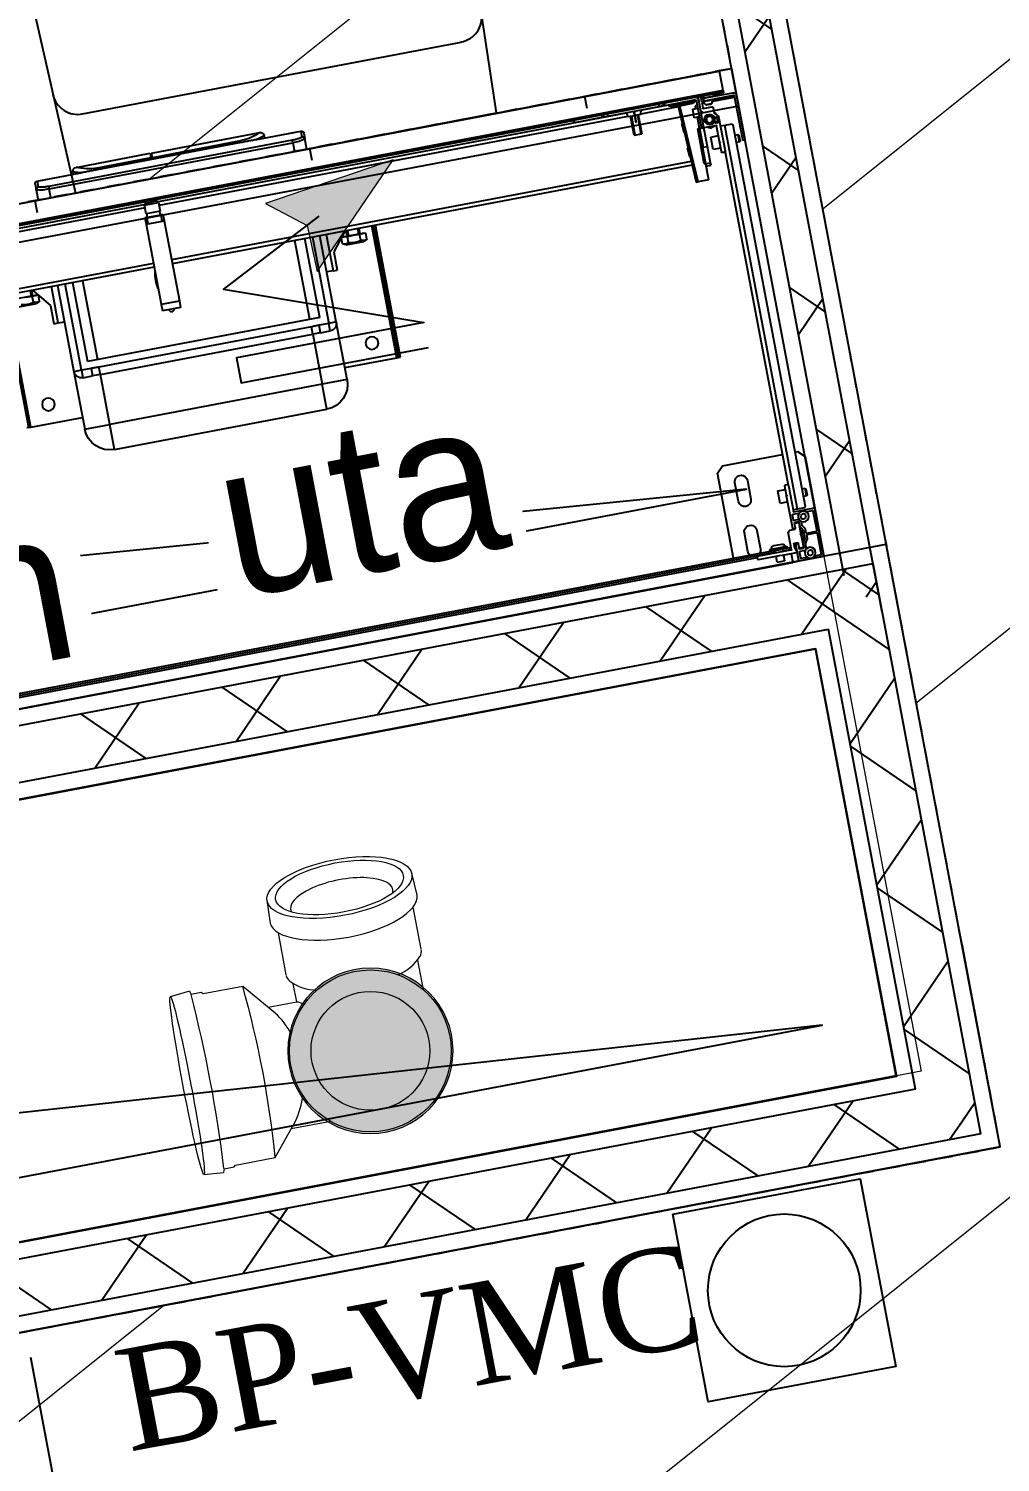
# Model space of a CAD drawing. Header units: centimetres. Extents: x 187368 to 251255, y -383447 to -322514.
# Drawn here: x 207453 to 208217, y -370897 to -369770 of the extents above; entities that cross this region are included whole.
import ezdxf

# ---------------------------------------------------------------- set-up
doc = ezdxf.new("R2010")
doc.units = ezdxf.units.CM
doc.linetypes.add('Style de ligne -1', pattern=[0.41664, 0.20828, -0.20836])
doc.linetypes.add('Style de ligne -2', pattern=[0.694425, 0.48607, -0.208355])
doc.layers.get('0').update_dxf_attribs({"color": 252})
for name, color, linetype in [('3-BAT C-Niveau 2', 252, 'Continuous'), ('prlm-EAU-CHU', 42, 'Continuous'), ('prlm-EAU-EUEV', 25, 'Continuous'), ('prlm-GT', 242, 'Continuous'), ('prlm-MOD', 64, 'Continuous'), ('prlm-VMC', 93, 'Continuous')]:
    doc.layers.add(name, color=color, linetype=linetype)
doc.layers.add('prlm-ELEC-CFO', color=1, linetype='Continuous', lineweight=25)
doc.styles.add('Geneva', font='arial.ttf')
doc.styles.add('prlm-elec-cfo', font='comic.ttf', dxfattribs={"height": 12})
doc.styles.add('prlm-vmc', font='pala.ttf', dxfattribs={"height": 14})

# ---------------------------------------------------------------- blocks, each defined once
blk = doc.blocks.new('MTI900_Alu_390')
at = {"layer": 'prlm-MOD', "color": 1, "linetype": 'Continuous'}
for p, q in [((-4.225, 0), (4.225, 0)), ((4.278, 0), (4.225, 0)), ((4.225, -0.07), (4.225, 0)), ((4.472, 0), (4.278, 0)), ((4.475, 0), (4.472, 0)), ((4.475, -0.003), (4.475, 0)), ((-4.105, -0.105), (4.105, -0.105)), ((-3.96, -0.09), (3.96, -0.09)), ((3.96, -0.073), (3.96, -0.097)), ((4.13, -0.07), (3.963, -0.07)), ((3.963, -0.1), (4.229, -0.1)), ((4.105, -0.025), (4.165, -0.025)), ((4.105, -0.025), (4.105, -0.07)), ((4.105, -0.1), (4.105, -0.115)), ((4.135, -0.075), (4.13, -0.07)), ((4.14, -0.07), (4.135, -0.075)), ((4.267, -0.07), (4.14, -0.07)), ((4.165, -0.07), (4.165, -0.025)), ((4.165, -0.115), (4.165, -0.1)), ((4.165, -0.105), (4.225, -0.105)), ((4.225, -0.105), (4.225, -0.1)), ((4.225, -0.105), (4.225, -0.12)), ((4.235, -0.1), (4.235, -0.24)), ((4.26, -0.12), (4.27, -0.09)), ((4.27, -0.09), (4.27, -0.073)), ((4.275, -0.003), (4.275, -0.137)), ((4.293, -0.021), (4.293, -0.074)), ((4.295, -0.137), (4.295, -0.098)), ((4.347, -0.018), (4.296, -0.018)), ((4.296, -0.077), (4.331, -0.077)), ((4.298, -0.095), (4.332, -0.095)), ((4.327, -0.1), (4.298, -0.1)), ((4.33, -0.195), (4.33, -0.103)), ((4.335, -0.098), (4.335, -0.134)), ((4.353, -0.086), (4.353, -0.129)), ((4.355, -0.038), (4.375, -0.027)), ((4.355, -0.062), (4.355, -0.038)), ((4.375, -0.073), (4.355, -0.062)), ((4.375, -0.027), (4.395, -0.038)), ((4.395, -0.062), (4.375, -0.073)), ((4.395, -0.038), (4.395, -0.062)), ((4.454, -0.018), (4.403, -0.018)), ((4.457, -0.191), (4.457, -0.021)), ((4.475, -0.387), (4.475, -0.003)), ((-4.1, -0.12), (4.1, -0.12)), ((3.775, -0.12), (3.775, -0.8)), ((3.895, -0.15), (3.895, -0.3)), ((3.995, -0.3), (3.995, -0.15)), ((4.067, -0.12), (4.067, -0.125)), ((4.067, -0.125), (4.203, -0.125)), ((4.067, -0.125), (4.067, -0.135)), ((4.067, -0.135), (4.203, -0.135)), ((4.105, -0.115), (4.095, -0.125)), ((4.103, -0.158), (4.168, -0.158)), ((4.165, -0.115), (4.105, -0.115)), ((4.175, -0.125), (4.165, -0.115)), ((4.17, -0.12), (4.225, -0.12)), ((4.203, -0.125), (4.203, -0.12)), ((4.203, -0.135), (4.203, -0.125)), ((4.26, -0.142), (4.26, -0.12)), ((4.292, -0.145), (4.263, -0.145)), ((4.278, -0.14), (4.292, -0.14)), ((4.295, -0.137), (4.295, -0.142)), ((4.33, -0.195), (4.325, -0.2)), ((4.325, -0.2), (4.33, -0.205)), ((4.338, -0.16), (4.33, -0.16)), ((4.33, -0.168), (4.342, -0.168)), ((4.33, -0.297), (4.33, -0.205)), ((4.336, -0.136), (4.354, -0.164)), ((4.338, -0.16), (4.338, -0.24)), ((4.355, -0.19), (4.338, -0.16)), ((4.338, -0.24), (4.355, -0.21)), ((4.354, -0.13), (4.372, -0.159)), ((4.355, -0.166), (4.355, -0.234)), ((4.373, -0.16), (4.373, -0.191)), ((4.373, -0.209), (4.373, -0.24)), ((4.454, -0.194), (4.376, -0.194)), ((4.376, -0.206), (4.454, -0.206)), ((4.457, -0.369), (4.457, -0.209)), ((4.235, -0.24), (4.25, -0.255)), ((4.25, -0.255), (4.292, -0.255)), ((4.275, -0.263), (4.275, -0.52)), ((4.292, -0.26), (4.278, -0.26)), ((4.293, -0.326), (4.293, -0.369)), ((4.295, -0.258), (4.295, -0.263)), ((4.295, -0.302), (4.295, -0.263)), ((4.328, -0.323), (4.296, -0.323)), ((4.298, -0.3), (4.327, -0.3)), ((4.332, -0.305), (4.298, -0.305)), ((4.33, -0.232), (4.342, -0.232)), ((4.33, -0.24), (4.338, -0.24)), ((4.354, -0.236), (4.335, -0.265)), ((4.335, -0.265), (4.335, -0.302)), ((4.353, -0.271), (4.353, -0.304)), ((4.373, -0.24), (4.354, -0.27)), ((4.355, -0.328), (4.375, -0.317)), ((4.355, -0.352), (4.355, -0.328)), ((4.375, -0.317), (4.395, -0.328)), ((4.395, -0.328), (4.395, -0.352)), ((4.296, -0.372), (4.347, -0.372)), ((4.305, -0.6), (4.305, -0.393)), ((4.34, -0.405), (4.305, -0.405)), ((4.308, -0.39), (4.472, -0.39)), ((4.34, -0.405), (4.34, -3.475)), ((4.395, -0.405), (4.34, -0.405)), ((4.375, -0.363), (4.355, -0.352)), ((4.395, -0.352), (4.375, -0.363)), ((4.405, -0.415), (4.395, -0.405)), ((4.403, -0.372), (4.454, -0.372)), ((4.405, -0.415), (4.405, -3.465)), ((4.475, -0.8), (4.475, -0.387)), ((3.895, -0.55), (3.895, -0.7)), ((3.995, -0.7), (3.995, -0.55)), ((4.215, -0.475), (4.215, -0.575)), ((4.275, -0.475), (4.215, -0.475)), ((4.275, -0.52), (4.278, -0.523)), ((4.275, -0.52), (4.275, -0.53)), ((4.278, -0.527), (4.275, -0.53)), ((4.275, -0.53), (4.275, -0.6)), ((4.43, -0.495), (4.405, -0.495)), ((4.405, -0.555), (4.43, -0.555)), ((4.43, -0.495), (4.43, -0.555)), ((4.435, -0.5), (4.43, -0.495)), ((4.43, -0.555), (4.435, -0.55)), ((4.435, -0.55), (4.435, -0.5)), ((4.215, -0.575), (4.275, -0.575)), ((4.285, -0.61), (4.295, -0.61)), ((4.305, -0.6), (4.305, -3.277)), ((3.775, -0.8), (3.825, -0.85)), ((3.825, -0.85), (4.305, -0.85)), ((4.405, -0.85), (4.425, -0.85)), ((4.425, -0.85), (4.475, -0.8)), ((-0.85, -1.865), (0.85, -1.865)), ((-0.85, -1.865), (-0.85, -2.065)), ((0.85, -1.865), (0.85, -2.065)), ((-1.05, -2.525), (-1.05, -2.065)), ((-1.05, -2.065), (-0.85, -2.065)), ((0.85, -2.065), (-0.85, -2.065)), ((-0.85, -2.065), (-0.85, -2.465)), ((0.85, -2.465), (0.85, -2.065)), ((1.05, -2.065), (0.85, -2.065)), ((1.05, -2.065), (1.05, -2.525)), ((-1.48, -2.16), (-1.495, -2.16)), ((-1.48, -2.16), (-1.48, -3.215)), ((-1.48, -2.16), (-1.465, -2.16)), ((-1.465, -2.16), (-1.05, -2.16)), ((-1.465, -2.16), (-1.465, -3.215)), ((1.05, -2.16), (1.465, -2.16)), ((1.465, -2.16), (1.48, -2.16)), ((1.465, -2.16), (1.465, -3.215)), ((1.48, -2.16), (1.48, -3.215)), ((1.48, -2.16), (1.495, -2.16)), ((1.495, -2.16), (1.495, -3.215)), ((-0.99, -2.465), (-0.912, -2.465)), ((-0.99, -2.525), (-0.99, -2.465)), ((-0.85, -2.465), (-0.912, -2.465)), ((-0.912, -2.525), (-0.912, -2.465)), ((-0.85, -2.465), (0.85, -2.465)), ((-0.85, -2.465), (-0.85, -2.524)), ((0.912, -2.465), (0.85, -2.465)), ((0.85, -2.465), (0.85, -2.524)), ((0.912, -2.465), (0.99, -2.465)), ((0.912, -2.465), (0.912, -2.525)), ((0.99, -2.465), (0.99, -2.525)), ((-1.05, -3.215), (-1.05, -2.525)), ((-0.99, -2.525), (-1.05, -2.525)), ((-0.99, -2.525), (-0.99, -3.215)), ((-0.912, -2.525), (-0.99, -2.525)), ((0.93, -2.585), (-0.93, -2.585)), ((-0.93, -3.215), (-0.93, -2.585)), ((0.85, -2.524), (-0.85, -2.524)), ((-0.85, -3.215), (-0.85, -2.585)), ((0.85, -2.585), (0.85, -3.215)), ((0.99, -2.525), (0.912, -2.525)), ((0.93, -2.585), (0.93, -3.215)), ((0.99, -3.215), (0.99, -2.525)), ((1.05, -2.525), (0.99, -2.525)), ((1.05, -2.525), (1.05, -3.215)), ((-1.134, -2.925), (-1.1, -2.925)), ((-1.134, -3.071), (-1.134, -2.925)), ((-1.1, -2.925), (-1.1, -3.215)), ((-1.1, -2.925), (-1.05, -2.925)), ((-0.277, -2.915), (-0.277, -2.865)), ((-0.132, -2.865), (-0.277, -2.865)), ((-0.132, -2.915), (-0.277, -2.915)), ((-0.277, -2.918), (-0.277, -2.915)), ((-0.277, -2.918), (-0.132, -2.918)), ((-0.277, -3.558), (-0.277, -2.918)), ((-0.132, -2.915), (-0.132, -2.865)), ((-0.132, -2.918), (-0.132, -2.915)), ((-0.132, -3.558), (-0.132, -2.918)), ((1.1, -2.925), (1.05, -2.925)), ((1.1, -3.215), (1.1, -2.925)), ((1.1, -2.925), (1.134, -2.925)), ((1.134, -3.071), (1.134, -2.925)), ((-1.38, -3.106), (-1.24, -3.106)), ((-1.261, -3.12), (-1.261, -3.17)), ((-1.25, -3.215), (-1.134, -3.071)), ((-1.212, -3.12), (-1.24, -3.106)), ((-1.212, -3.12), (-1.212, -3.167)), ((1.25, -3.215), (1.134, -3.071)), ((1.24, -3.106), (1.212, -3.12)), ((1.212, -3.12), (1.212, -3.167)), ((1.24, -3.106), (1.38, -3.106)), ((1.261, -3.12), (1.261, -3.17)), ((1.359, -3.12), (1.359, -3.17)), ((1.408, -3.12), (1.38, -3.106)), ((1.408, -3.12), (1.408, -3.17)), ((4.007, -3.691), (4.035, -3.077)), ((4.05, -3.077), (4.022, -3.692)), ((4.035, -3.077), (4.05, -3.077)), ((4.135, -3.077), (4.05, -3.077)), ((4.136, -3.497), (4.135, -3.077)), ((-0.277, -3.215), (-4.029, -3.215)), ((-0.277, -3.245), (-4.027, -3.245)), ((-1.395, -3.172), (-1.225, -3.172)), ((-1.31, -3.17), (-1.261, -3.17)), ((-1.269, -3.215), (-1.269, -3.172)), ((-1.261, -3.17), (-1.236, -3.17)), ((-1.26, -3.215), (-1.26, -3.172)), ((-1.236, -3.17), (-1.214, -3.17)), ((-1.225, -3.172), (-1.225, -3.17)), ((4.029, -3.215), (-0.132, -3.215)), ((4.027, -3.245), (-0.132, -3.245)), ((1.214, -3.17), (1.236, -3.17)), ((1.225, -3.17), (1.225, -3.172)), ((1.225, -3.172), (1.395, -3.172)), ((1.236, -3.17), (1.261, -3.17)), ((1.26, -3.172), (1.26, -3.215)), ((1.261, -3.17), (1.31, -3.17)), ((1.269, -3.215), (1.269, -3.172)), ((1.31, -3.17), (1.359, -3.17)), ((1.351, -3.215), (1.351, -3.172)), ((1.359, -3.17), (1.384, -3.17)), ((1.36, -3.215), (1.36, -3.172)), ((1.384, -3.17), (1.408, -3.17)), ((1.395, -3.172), (1.395, -3.17)), ((4.125, -3.207), (4.125, -3.487)), ((4.125, -3.207), (4.175, -3.207)), ((4.135, -3.187), (4.175, -3.187)), ((4.175, -3.187), (4.175, -3.207)), ((4.175, -3.207), (4.175, -3.337)), ((4.295, -3.267), (4.285, -3.267)), ((4.017, -3.356), (4.021, -3.285)), ((4.017, -3.356), (4.022, -3.356)), ((4.026, -3.286), (4.021, -3.285)), ((4.14, -3.337), (4.175, -3.337)), ((4.14, -3.487), (4.14, -3.337)), ((4.175, -3.337), (4.175, -3.487)), ((4.215, -3.305), (4.215, -3.405)), ((4.275, -3.305), (4.215, -3.305)), ((4.275, -3.277), (4.275, -3.346)), ((4.275, -3.346), (4.275, -3.358)), ((4.275, -3.358), (4.275, -3.484)), ((4.276, -3.348), (4.278, -3.35)), ((4.278, -3.354), (4.276, -3.356)), ((4.305, -3.553), (4.305, -3.277)), ((4.43, -3.325), (4.405, -3.325)), ((4.43, -3.325), (4.43, -3.385)), ((4.435, -3.33), (4.43, -3.325)), ((4.43, -3.385), (4.435, -3.38)), ((4.435, -3.38), (4.435, -3.33)), ((4.455, -3.355), (4.455, -3.335)), ((4.455, -3.335), (4.475, -3.335)), ((4.455, -3.69), (4.455, -3.355)), ((4.475, -3.355), (4.455, -3.355)), ((4.475, -3.335), (4.475, -3.355)), ((4.475, -3.69), (4.475, -3.355)), ((4.008, -3.552), (4.012, -3.482)), ((4.017, -3.482), (4.012, -3.482)), ((4.125, -3.487), (4.14, -3.487)), ((4.14, -3.487), (4.155, -3.487)), ((4.14, -3.487), (4.14, -3.577)), ((4.155, -3.487), (4.175, -3.487)), ((4.155, -3.497), (4.155, -3.487)), ((4.175, -3.487), (4.175, -3.49)), ((4.175, -3.49), (4.175, -3.601)), ((4.272, -3.487), (4.178, -3.487)), ((4.215, -3.405), (4.275, -3.405)), ((4.22, -3.478), (4.23, -3.472)), ((4.23, -3.472), (4.24, -3.478)), ((4.34, -3.475), (4.305, -3.475)), ((4.395, -3.475), (4.34, -3.475)), ((4.395, -3.475), (4.405, -3.465)), ((4.405, -3.385), (4.43, -3.385)), ((-0.277, -3.558), (-0.132, -3.558)), ((-0.277, -3.56), (-0.277, -3.558)), ((-0.277, -3.61), (-0.277, -3.56)), ((-0.26, -3.56), (-0.277, -3.56)), ((-0.26, -3.558), (-0.26, -3.608)), ((-0.15, -3.608), (-0.15, -3.558)), ((-0.132, -3.56), (-0.15, -3.56)), ((-0.132, -3.56), (-0.132, -3.558)), ((-0.132, -3.61), (-0.132, -3.56)), ((3.625, -3.532), (3.685, -3.532)), ((3.625, -3.532), (3.625, -3.682)), ((3.631, -3.682), (3.631, -3.532)), ((3.679, -3.682), (3.679, -3.532)), ((3.685, -3.682), (3.685, -3.532)), ((4.008, -3.552), (4.013, -3.552)), ((4.115, -3.577), (4.115, -3.647)), ((4.155, -3.577), (4.115, -3.577)), ((4.14, -3.497), (4.136, -3.497)), ((4.155, -3.702), (4.155, -3.497)), ((4.175, -3.497), (4.155, -3.497)), ((4.175, -3.623), (4.175, -3.601)), ((4.176, -3.603), (4.183, -3.61)), ((4.195, -3.561), (4.195, -3.523)), ((4.268, -3.521), (4.266, -3.521)), ((4.271, -3.507), (4.271, -3.518)), ((4.273, -3.542), (4.276, -3.542)), ((4.287, -3.504), (4.274, -3.504)), ((4.276, -3.627), (4.276, -3.584)), ((4.277, -3.582), (4.304, -3.555)), ((4.279, -3.545), (4.279, -3.549)), ((4.291, -3.577), (4.281, -3.583)), ((4.282, -3.552), (4.287, -3.552)), ((4.285, -3.504), (4.29, -3.507)), ((4.29, -3.549), (4.29, -3.507)), ((4.291, -3.568), (4.291, -3.577)), ((-0.26, -3.685), (-3.603, -3.685)), ((-3.597, -3.715), (-0.25, -3.715)), ((-0.255, -3.61), (-0.277, -3.61)), ((-0.15, -3.608), (-0.26, -3.608)), ((-0.15, -3.638), (-0.26, -3.638)), ((-0.26, -3.638), (-0.26, -3.708)), ((-0.26, -3.708), (-0.15, -3.708)), ((-0.255, -3.608), (-0.255, -3.638)), ((-0.25, -3.708), (-0.25, -3.723)), ((-0.16, -3.723), (-0.16, -3.708)), ((-0.16, -3.715), (3.598, -3.715)), ((-0.155, -3.638), (-0.155, -3.608)), ((-0.132, -3.61), (-0.155, -3.61)), ((-0.15, -3.708), (-0.15, -3.638)), ((3.604, -3.685), (-0.15, -3.685)), ((3.175, -3.717), (3.185, -3.717)), ((3.175, -3.737), (3.175, -3.717)), ((3.185, -3.717), (3.403, -3.717)), ((3.185, -3.717), (3.185, -3.737)), ((3.403, -3.737), (3.403, -3.717)), ((3.403, -3.717), (3.417, -3.717)), ((3.417, -3.717), (3.45, -3.717)), ((3.417, -3.717), (3.417, -3.737)), ((3.45, -3.717), (3.86, -3.717)), ((3.45, -3.717), (3.45, -3.737)), ((3.605, -3.682), (3.598, -3.717)), ((3.655, -3.682), (3.605, -3.682)), ((3.655, -3.641), (3.655, -3.627)), ((3.66, -3.627), (3.655, -3.627)), ((3.655, -3.717), (3.655, -3.641)), ((3.66, -3.641), (3.655, -3.641)), ((3.66, -3.641), (3.66, -3.627)), ((3.66, -3.717), (3.66, -3.641)), ((3.705, -3.682), (3.66, -3.682)), ((3.712, -3.717), (3.705, -3.682)), ((4.007, -3.685), (3.706, -3.685)), ((3.712, -3.715), (3.935, -3.715)), ((3.86, -3.717), (3.893, -3.717)), ((3.86, -3.717), (3.86, -3.737)), ((3.893, -3.717), (3.907, -3.717)), ((3.893, -3.737), (3.893, -3.717)), ((3.907, -3.717), (4.14, -3.717)), ((3.907, -3.717), (3.907, -3.737)), ((3.935, -3.717), (3.935, -3.712)), ((3.965, -3.712), (3.935, -3.712)), ((3.945, -3.702), (3.965, -3.702)), ((3.965, -3.702), (4.105, -3.702)), ((3.965, -3.712), (3.965, -3.702)), ((3.965, -3.712), (3.965, -3.717)), ((4.105, -3.712), (3.965, -3.712)), ((4.007, -3.692), (4.007, -3.691)), ((4.007, -3.691), (4.022, -3.692)), ((4.022, -3.692), (4.125, -3.692)), ((4.022, -3.692), (4.022, -3.692)), ((4.105, -3.702), (4.125, -3.702)), ((4.105, -3.712), (4.105, -3.702)), ((4.105, -3.717), (4.105, -3.712)), ((4.135, -3.712), (4.105, -3.712)), ((4.115, -3.647), (4.155, -3.647)), ((4.125, -3.692), (4.125, -3.702)), ((4.135, -3.712), (4.135, -3.717)), ((4.14, -3.647), (4.14, -3.657)), ((4.175, -3.623), (4.175, -3.734)), ((4.183, -3.614), (4.176, -3.621)), ((4.195, -3.674), (4.195, -3.64)), ((4.195, -3.722), (4.195, -3.693)), ((4.195, -3.695), (4.215, -3.695)), ((4.215, -3.715), (4.195, -3.715)), ((4.198, -3.637), (4.266, -3.637)), ((4.211, -3.677), (4.198, -3.677)), ((4.198, -3.69), (4.225, -3.69)), ((4.222, -3.663), (4.213, -3.676)), ((4.215, -3.695), (4.45, -3.695)), ((4.215, -3.695), (4.215, -3.715)), ((4.215, -3.715), (4.45, -3.715)), ((4.225, -3.716), (4.221, -3.72)), ((4.227, -3.657), (4.225, -3.659)), ((4.265, -3.659), (4.225, -3.659)), ((4.225, -3.659), (4.225, -3.662)), ((4.265, -3.662), (4.225, -3.662)), ((4.225, -3.69), (4.225, -3.695)), ((4.229, -3.716), (4.225, -3.716)), ((4.263, -3.657), (4.227, -3.657)), ((4.228, -3.692), (4.237, -3.692)), ((4.229, -3.657), (4.229, -3.662)), ((4.229, -3.69), (4.229, -3.695)), ((4.26, -3.715), (4.231, -3.715)), ((4.243, -3.687), (4.239, -3.691)), ((4.251, -3.691), (4.247, -3.687)), ((4.253, -3.692), (4.263, -3.692)), ((4.261, -3.657), (4.261, -3.662)), ((4.261, -3.69), (4.261, -3.695)), ((4.265, -3.716), (4.262, -3.716)), ((4.265, -3.659), (4.263, -3.657)), ((4.265, -3.662), (4.265, -3.659)), ((4.283, -3.69), (4.265, -3.69)), ((4.265, -3.695), (4.265, -3.69)), ((4.269, -3.72), (4.265, -3.716)), ((4.277, -3.676), (4.268, -3.663)), ((4.452, -3.677), (4.279, -3.677)), ((4.286, -3.692), (4.445, -3.692)), ((4.342, -3.715), (4.289, -3.715)), ((4.345, -3.724), (4.345, -3.718)), ((4.455, -3.682), (4.455, -3.68)), ((-4.375, -3.737), (4.375, -3.737)), ((4.375, -3.747), (-4.375, -3.747)), ((-3.175, -3.735), (-0.243, -3.735)), ((-0.25, -3.723), (-0.16, -3.723)), ((-0.167, -3.735), (3.175, -3.735)), ((4.165, -3.726), (4.165, -3.737)), ((4.175, -3.734), (4.175, -3.737)), ((4.198, -3.725), (4.212, -3.725)), ((4.215, -3.72), (4.225, -3.72)), ((4.215, -3.722), (4.215, -3.72)), ((4.243, -3.732), (4.238, -3.737)), ((4.249, -3.734), (4.241, -3.734)), ((4.252, -3.737), (4.247, -3.732)), ((4.265, -3.72), (4.283, -3.72)), ((4.295, -3.734), (4.295, -3.73)), ((4.298, -3.727), (4.342, -3.727)), ((4.378, -3.727), (4.298, -3.727)), ((4.298, -3.727), (4.298, -3.737)), ((4.375, -3.737), (4.375, -3.747)), ((4.375, -3.747), (4.378, -3.747)), ((4.375, -3.792), (4.375, -3.747)), ((4.375, -3.902), (4.375, -3.792)), ((4.378, -3.747), (4.378, -3.727)), ((-4.375, -3.902), (4.375, -3.902)), ((-1.075, -3.985), (-1.075, -3.902)), ((-0.975, -3.902), (-0.975, -3.973)), ((0.975, -3.973), (0.975, -3.902)), ((1.075, -3.902), (1.075, -3.985)), ((-1.075, -4.03), (-1.075, -3.985)), ((-1.055, -4.05), (-1.055, -4.005)), ((-1.055, -4.05), (-0.706, -4.05)), ((-0.975, -3.973), (0.975, -3.973)), ((-0.975, -3.993), (-0.975, -3.973)), ((0.975, -3.993), (-0.975, -3.993)), ((-0.765, -4.07), (-0.765, -4.05)), ((0.576, -4.05), (-0.576, -4.05)), ((-0.574, -4.05), (-0.574, -4.063)), ((-0.142, -4.063), (-0.142, -4.05)), ((-0.131, -4.05), (-0.131, -4.063)), ((0.574, -4.05), (0.574, -4.063)), ((0.704, -4.05), (1.055, -4.05)), ((0.765, -4.07), (0.765, -4.05)), ((0.975, -3.973), (0.975, -3.993)), ((1.055, -4.05), (1.055, -4.005)), ((1.075, -4.03), (1.075, -3.985)), ((-0.735, -4.1), (-0.735, -4.1)), ((-0.735, -4.1), (-0.142, -4.1)), ((-0.142, -4.063), (-0.574, -4.063)), ((-0.142, -4.1), (-0.142, -4.063)), ((0.574, -4.063), (-0.131, -4.063)), ((-0.131, -4.063), (-0.131, -4.1)), ((-0.131, -4.1), (0.735, -4.1)), ((0.735, -4.1), (0.735, -4.1))]:
    blk.add_line(p, q, dxfattribs=at)
at = {"layer": 'prlm-MOD', "color": 1, "ltscale": 50}
for points in [[(-1.1, -3.806), (-1.1, -3.902)], [(1.1, -3.806), (1.1, -3.902)], [(3.3, -3.806), (3.3, -3.902)]]:
    blk.add_lwpolyline(points, dxfattribs=at)
at = {"layer": 'prlm-MOD', "color": 1, "linetype": 'Continuous'}
for centre, radius in [((4.375, -0.05), 0.0425), ((4.375, -0.34), 0.0425), ((-1.295, -2.31), 0.05), ((1.295, -2.31), 0.05), ((4.23, -3.542), 0.035), ((4.23, -3.542), 0.03), ((4.23, -3.542), 0.025)]:
    blk.add_circle(centre, radius, dxfattribs=at)
for centre, radius, start, end in [((4.278, -0.003), 0.003, 90, 180), ((4.472, -0.003), 0.003, 0, 90), ((3.963, -0.073), 0.003, 90, 180), ((3.963, -0.097), 0.003, 180, 270), ((4.232, -0.1), 0.003, 0, 180), ((4.267, -0.073), 0.003, 0, 90), ((4.267, -0.09), 0.003, 341.5651, 0), ((4.296, -0.021), 0.003, 90, 180), ((4.296, -0.074), 0.003, 180, 270), ((4.298, -0.098), 0.003, 90, 180), ((4.298, -0.103), 0.003, 90, 180), ((4.327, -0.103), 0.003, 0, 90), ((4.331, -0.067), 0.01, 270, 326.3475), ((4.332, -0.098), 0.003, 0, 90), ((4.347, -0.021), 0.003, 84.5182, 90), ((4.403, -0.021), 0.003, 90, 95.4818), ((4.454, -0.021), 0.003, 0, 90), ((3.945, -0.15), 0.05, 143.1301, 180), ((3.945, -0.15), 0.05, 0, 36.8699), ((4.103, -0.133), 0.02, 185.7392, 187.1808), ((4.103, -0.138), 0.02, 171.3731, 270), ((4.168, -0.138), 0.02, 270, 8.6269), ((4.168, -0.133), 0.02, 352.8192, 354.2608), ((4.263, -0.12), 0.003, 161.5651, 180), ((4.263, -0.142), 0.003, 180, 270), ((4.278, -0.137), 0.003, 180, 270), ((4.292, -0.137), 0.003, 270, 0), ((4.292, -0.142), 0.003, 270, 0), ((4.338, -0.134), 0.003, 180, 213.6901), ((4.356, -0.129), 0.003, 180, 213.6901), ((4.352, -0.166), 0.003, 0, 33.6901), ((4.37, -0.16), 0.003, 0, 33.6901), ((4.376, -0.191), 0.003, 180, 270), ((4.376, -0.209), 0.003, 90, 180), ((4.454, -0.191), 0.003, 270, 0), ((4.454, -0.209), 0.003, 0, 90), ((3.945, -0.3), 0.05, 180, 0), ((4.278, -0.263), 0.003, 90, 180), ((4.292, -0.258), 0.003, 0, 90), ((4.292, -0.263), 0.003, 0, 90), ((4.296, -0.326), 0.003, 90, 180), ((4.298, -0.297), 0.003, 180, 270), ((4.298, -0.302), 0.003, 180, 270), ((4.327, -0.297), 0.003, 270, 0), ((4.328, -0.333), 0.01, 46.149, 90), ((4.332, -0.302), 0.003, 270, 0), ((4.356, -0.271), 0.003, 146.3099, 180), ((4.352, -0.234), 0.003, 326.3099, 0), ((4.296, -0.369), 0.003, 180, 270), ((4.308, -0.393), 0.003, 90, 180), ((4.347, -0.369), 0.003, 270, 275.4818), ((4.403, -0.369), 0.003, 264.5182, 270), ((4.454, -0.369), 0.003, 270, 0), ((4.472, -0.387), 0.003, 270, 0), ((3.945, -0.55), 0.05, 0, 180), ((4.276, -0.525), 0.003, 315, 45), ((4.285, -0.6), 0.01, 180, 270), ((4.295, -0.6), 0.01, 270, 0), ((3.945, -0.7), 0.05, 180, 0), ((-0.85, -2.065), 0.2, 90, 180), ((0.85, -2.065), 0.2, 0, 90), ((-0.99, -2.525), 0.06, 90, 180), ((0.99, -2.525), 0.06, 0, 90), ((-0.205, -2.865), 0.02, 0, 180), ((-1.236, -3.162), 0.0487, 59.7422, 120.2578), ((0, -3.11), 0.285, 166.8264, 193.1736), ((1.236, -3.162), 0.0487, 59.7422, 120.2578), ((1.384, -3.162), 0.0487, 59.7422, 120.2578), ((4.285, -3.277), 0.01, 90, 180), ((4.295, -3.277), 0.01, 0, 90), ((4.278, -3.346), 0.003, 180, 225), ((4.278, -3.358), 0.003, 135, 180), ((4.276, -3.352), 0.003, 315, 45), ((4.178, -3.49), 0.003, 90, 180), ((4.23, -3.542), 0.065, 57.7958, 122.2042), ((4.23, -3.542), 0.06, 66.4435, 113.5565), ((4.272, -3.484), 0.003, 270, 0), ((4.178, -3.601), 0.003, 180, 225), ((4.23, -3.542), 0.04, 33.9272, 355.9994), ((4.266, -3.518), 0.003, 213.9272, 270), ((4.23, -3.542), 0.04, 0, 33.9272), ((4.268, -3.518), 0.003, 270, 0), ((4.273, -3.545), 0.003, 90, 175.9994), ((4.23, -3.542), 0.04, 355.9994, 0), ((4.274, -3.507), 0.003, 90, 180), ((4.23, -3.542), 0.06, 0, 39.2965), ((4.276, -3.545), 0.003, 0, 90), ((4.23, -3.542), 0.065, 315.0475, 333.838), ((4.279, -3.584), 0.003, 135, 180), ((4.282, -3.549), 0.003, 180, 270), ((4.23, -3.542), 0.065, 22.6199, 35.7758), ((4.287, -3.507), 0.003, 0, 90), ((4.287, -3.549), 0.003, 270, 0), ((4.23, -3.542), 0.06, 351.491, 0), ((4.302, -3.553), 0.003, 315, 0), ((3.945, -3.712), 0.01, 90, 180), ((3.997, -3.692), 0.01, 270, 357.3974), ((4.125, -3.712), 0.02, 347.588, 90), ((4.125, -3.712), 0.01, 0, 90), ((4.16, -3.657), 0.02, 180, 230.1159), ((4.14, -3.702), 0.035, 270, 0), ((4.14, -3.702), 0.015, 270, 0), ((4.115, -3.71), 0.05, 37.0861, 50.1159), ((4.178, -3.623), 0.003, 135, 180), ((4.181, -3.612), 0.003, 315, 45), ((4.198, -3.64), 0.003, 90, 180), ((4.198, -3.674), 0.003, 180, 270), ((4.198, -3.693), 0.003, 90, 180), ((4.211, -3.674), 0.003, 270, 325.008), ((4.225, -3.665), 0.003, 90, 145.008), ((4.225, -3.693), 0.003, 19.4712, 90), ((4.215, -3.715), 0.01, 353.9388, 0), ((4.225, -3.717), 0.003, 270, 350.4059), ((4.231, -3.718), 0.003, 90, 170.4059), ((4.237, -3.689), 0.003, 270, 315), ((4.245, -3.689), 0.003, 45, 135), ((4.253, -3.689), 0.003, 225, 270), ((4.26, -3.718), 0.003, 9.5941, 90), ((4.265, -3.717), 0.003, 189.5941, 270), ((4.265, -3.693), 0.003, 90, 160.5288), ((4.265, -3.665), 0.003, 34.992, 90), ((4.275, -3.715), 0.01, 180, 186.0612), ((4.266, -3.627), 0.01, 270, 0), ((4.279, -3.674), 0.003, 214.992, 270), ((4.283, -3.693), 0.003, 19.4712, 90), ((4.283, -3.717), 0.003, 270, 350.4059), ((4.289, -3.718), 0.003, 90, 170.4059), ((4.342, -3.718), 0.003, 0, 90), ((4.445, -3.682), 0.01, 270, 0), ((4.45, -3.69), 0.025, 270, 0), ((4.45, -3.69), 0.005, 270, 0), ((4.452, -3.68), 0.003, 0, 90), ((-0.235, -3.723), 0.015, 180, 255.1649), ((-0.175, -3.723), 0.015, 284.8351, 0), ((4.178, -3.734), 0.003, 180, 270), ((4.198, -3.722), 0.003, 180, 270), ((4.212, -3.722), 0.003, 270, 0), ((4.245, -3.734), 0.003, 45, 135), ((4.292, -3.734), 0.003, 270, 0), ((4.298, -3.73), 0.003, 90, 180), ((4.342, -3.724), 0.003, 270, 0), ((-0.996, -4.212), 0.24, 84.8699, 109.1091), ((-1.055, -4.03), 0.02, 180, 270), ((-0.569, -4.616), 0.581, 102.5837, 109.7412), ((0.569, -4.614), 0.579, 70.2259, 77.4042), ((0.999, -4.194), 0.222, 69.8915, 96.1295), ((1.055, -4.03), 0.02, 270, 0), ((-0.735, -4.07), 0.03, 180, 270), ((-0.569, -4.458), 0.394, 90.7355, 114.8981), ((0.568, -4.46), 0.396, 65.1634, 89.203), ((0.735, -4.07), 0.03, 270, 0)]:
    blk.add_arc(centre, radius, start, end, dxfattribs=at)
for centre, major_axis, ratio, start_param, end_param in [((3.997, -3.692), (-0.025, 0), 0.4, 1.570796, 3.096169), ((4.022, -3.693), (-0.015, 0.0007), 0.045361, -1.568734, 0), ((-1.055, -3.985), (0.02, 0), 0.989815, 3.141593, 4.712389), ((1.055, -3.985), (-0.02, 0), 0.989815, 1.570796, 3.141593)]:
    blk.add_ellipse(centre, major_axis=major_axis, ratio=ratio, start_param=start_param, end_param=end_param, dxfattribs=at)
for points, knots in [([(-0.85, -2.524), (-0.86, -2.524), (-0.871, -2.524), (-0.892, -2.525), (-0.902, -2.525), (-0.912, -2.525)], [0, 0, 0, 0, 0.5, 0.5, 1, 1, 1, 1]), ([(0.912, -2.525), (0.902, -2.525), (0.892, -2.525), (0.871, -2.524), (0.86, -2.524), (0.85, -2.524)], [0, 0, 0, 0, 0.5, 0.5, 1, 1, 1, 1]), ([(-1.359, -3.12), (-1.351, -3.118), (-1.343, -3.117), (-1.331, -3.115), (-1.326, -3.114), (-1.318, -3.114), (-1.314, -3.114), (-1.302, -3.114), (-1.294, -3.114), (-1.277, -3.117), (-1.269, -3.118), (-1.261, -3.12)], [0, 0, 0, 0, 0.25, 0.25, 0.375, 0.375, 0.5, 0.5, 0.75, 0.75, 1, 1, 1, 1]), ([(1.261, -3.12), (1.269, -3.118), (1.277, -3.117), (1.294, -3.114), (1.302, -3.114), (1.314, -3.114), (1.318, -3.114), (1.326, -3.114), (1.331, -3.115), (1.343, -3.117), (1.351, -3.118), (1.359, -3.12)], [0, 0, 0, 0, 0.25, 0.25, 0.5, 0.5, 0.625, 0.625, 0.75, 0.75, 1, 1, 1, 1]), ([(-0.975, -3.993), (-0.98, -3.993), (-0.986, -3.993), (-0.996, -3.993), (-1.001, -3.993), (-1.008, -3.994), (-1.011, -3.994), (-1.015, -3.995), (-1.018, -3.995), (-1.024, -3.995), (-1.028, -3.996), (-1.035, -3.997), (-1.039, -3.998), (-1.045, -3.999), (-1.047, -4), (-1.05, -4.001), (-1.051, -4.001), (-1.052, -4.002), (-1.053, -4.002), (-1.054, -4.004), (-1.055, -4.004), (-1.055, -4.005)], [0, 0, 0, 0, 0.125, 0.125, 0.25, 0.25, 0.3125, 0.3125, 0.375, 0.375, 0.5, 0.5, 0.625, 0.625, 0.75, 0.75, 0.8125, 0.8125, 0.875, 0.875, 1, 1, 1, 1]), ([(-0.576, -4.05), (-0.589, -4.05), (-0.602, -4.05), (-0.621, -4.05), (-0.627, -4.05), (-0.64, -4.05), (-0.646, -4.05), (-0.664, -4.05), (-0.676, -4.05), (-0.692, -4.05), (-0.697, -4.05), (-0.704, -4.05), (-0.705, -4.05), (-0.707, -4.05)], [0, 0, 0, 0, 0.125, 0.125, 0.1875, 0.1875, 0.25, 0.25, 0.375, 0.375, 0.4375, 0.4375, 0.4568651, 0.4568651, 0.4568651, 0.4568651]), ([(0.705, -4.05), (0.7, -4.05), (0.693, -4.05), (0.681, -4.05), (0.676, -4.05), (0.664, -4.05), (0.652, -4.05), (0.64, -4.05), (0.628, -4.05), (0.621, -4.05), (0.602, -4.05), (0.589, -4.05), (0.576, -4.05)], [0.5494968, 0.5494968, 0.5494968, 0.5494968, 0.625, 0.625, 0.6875, 0.6875, 0.75, 0.8125, 0.8125, 0.875, 0.875, 1, 1, 1, 1]), ([(1.055, -4.005), (1.055, -4.004), (1.054, -4.004), (1.053, -4.002), (1.052, -4.002), (1.051, -4.001), (1.049, -4.001), (1.047, -4), (1.044, -3.999), (1.043, -3.999), (1.039, -3.998), (1.035, -3.997), (1.03, -3.996), (1.028, -3.996), (1.024, -3.995), (1.022, -3.995), (1.015, -3.994), (1.011, -3.994), (1.003, -3.994), (1.001, -3.993), (0.996, -3.993), (0.993, -3.993), (0.986, -3.993), (0.98, -3.993), (0.975, -3.993)], [0, 0, 0, 0, 0.125, 0.125, 0.1875, 0.1875, 0.25, 0.3125, 0.3125, 0.375, 0.375, 0.5, 0.5, 0.5625, 0.5625, 0.625, 0.625, 0.75, 0.75, 0.8125, 0.8125, 0.875, 0.875, 1, 1, 1, 1])]:
    blk.add_open_spline(points, degree=3, knots=knots, dxfattribs=at)
blk = doc.blocks.new('xi.aam22')
at = {"layer": 'prlm-EAU-CHU', "color": 0, "lineweight": 13}
for p, q in [((-5.8, 13.12), (-5.89, 11.33)), ((5.89, 11.33), (5.8, 13.12)), ((-5.41, 10.46), (-5.41, 7.11)), ((5.41, 7.11), (5.41, 10.46)), ((-13.12, 7.25), (-14.67, 7.11)), ((-13.12, 7.25), (-13.03, 6.97)), ((-12.22, 6.97), (-13.03, 6.97)), ((-12.09, 6.85), (-12.22, 6.97)), ((-8.92, 6.85), (-12.09, 6.85)), ((-6.83, 4.34), (-8.91, 6.84)), ((-5, 6.32), (-5, 4.87)), ((5, 3.93), (5, 6.32)), ((-7.27, 4.87), (-4.96, 4.87)), ((-8.91, -6.84), (-6.83, -4.34)), ((-4.09, -4.87), (-7.27, -4.87)), ((-14.67, -7.11), (-13.12, -7.25)), ((-13.03, -6.94), (-13.12, -7.25)), ((-13.03, -6.97), (-12.22, -6.97)), ((-12.22, -6.97), (-12.09, -6.85)), ((-12.09, -6.85), (-8.92, -6.85))]:
    blk.add_line(p, q, dxfattribs=at)
at = {"layer": 'prlm-EAU-CHU', "color": 0, "lineweight": 13, "flags": 128}
blk.add_lwpolyline([(-4.96, 4.87), (-4.86, 4.84), (-4.68, 4.73), (-4.43, 4.56)], dxfattribs=at)
at = {"layer": 'prlm-EAU-CHU', "color": 0, "lineweight": 13}
for radius in [6.36, 4.67]:
    blk.add_circle((0, 0), radius, dxfattribs=at)
for centre, radius, start, end in [((-119.65, -0.01), 106.84, 356.281, 3.7477), ((-87.18, 0), 78.56, 354.9975, 5.0025), ((-4.48, 7.14), 0.936, 184.6605, 218.1259), ((4.48, 7.14), 0.936, 321.8741, 355.3395), ((-2.54, 9.09), 3.68, 223.507, 258.776), ((2.54, 9.09), 3.68, 281.224, 316.493), ((-11.68, 0.73), 6.05, 16.1332, 36.5542), ((-11.68, -0.73), 6.05, 323.4458, 343.8668)]:
    blk.add_arc(centre, radius, start, end, dxfattribs=at)
for centre, major_axis, ratio in [((0, 13.07), (5.79, 0), 0.383426), ((0, 13.07), (5.11, 0), 0.383329), ((-14.67, 0), (0, -7.1), 0.043635)]:
    blk.add_ellipse(centre, major_axis=major_axis, ratio=ratio, dxfattribs=at)
for centre, major_axis, ratio, start_param, end_param in [((0, 12.09), (-4.1, -0.03), 0.383971, 2.986035, 6.398097), ((0, 11.41), (-5.89, 0), 0.391508, 0.036281, 3.105311)]:
    blk.add_ellipse(centre, major_axis=major_axis, ratio=ratio, start_param=start_param, end_param=end_param, dxfattribs=at)
blk = doc.blocks.new('xi.chu')
at = {"layer": 'prlm-EAU-EUEV', "linetype": 'ByBlock', "lineweight": 5}
blk.add_hatch(color=0, dxfattribs=at).paths.add_polyline_path([(6.5, 0, 1), (-6.5, 0, 1)])
at = {"layer": 'prlm-EAU-EUEV', "color": 0, "linetype": 'ByBlock', "lineweight": 5}
blk.add_circle((0, 0), 6.5, dxfattribs=at)
blk = doc.blocks.new('xi.bp-vmc-cui')
at = {"layer": 'prlm-VMC', "color": 0, "linetype": 'ByBlock', "lineweight": -2, "flags": 128}
blk.add_lwpolyline([(-7.5, 7.5), (7.5, 7.5), (7.5, -7.5), (-7.5, -7.5)], close=True, dxfattribs=at)
at = {"layer": 'prlm-VMC', "color": 0, "linetype": 'ByBlock', "lineweight": -2}
blk.add_circle((0, 0), 6, dxfattribs=at)
blk = doc.blocks.new('xi.uta')
at = {"layer": 'prlm-ELEC-CFO', "lineweight": 5}
blk.add_hatch(color=0, dxfattribs=at).paths.add_polyline_path([(-3, 6), (-0.1, 3.7), (0, 0), (7.5, 7.5)])
at = {"layer": 'prlm-ELEC-CFO', "color": 0, "lineweight": 5, "flags": 128}
blk.add_lwpolyline([(-3, 6), (-0.1, 3.7), (0, 0), (7.5, 7.5)], close=True, dxfattribs=at)
at = {"layer": 'prlm-ELEC-CFO', "color": 0}
blk.add_lwpolyline([(0.95, 4.23), (-7.5, 0), (7.5, -5.5), (-7.5, -5.5), (-7.5, -7.5), (7.5, -7.5)], dxfattribs=at)
blk = doc.blocks.new('xi.DA')
at = {"layer": 'prlm-ELEC-CFO', "color": 0}
for points in [[(0.61, -1.67), (7.04, 4.05), (1.81, 7.01)], [(4.05, 1.39), (-1.17, 4.34)]]:
    blk.add_lwpolyline(points, dxfattribs=at)
blk.add_circle((-2, -4), 3.5, dxfattribs=at)
blk = doc.blocks.new('Groupe-96-1')
at = {"linetype": 'Style de ligne -2', "ltscale": 50.8, "flags": 128}
blk.add_lwpolyline([(14052.28, -48627.07), (14063.41, -48686.03), (14004.45, -48697.15), (13993.32, -48638.2)], close=True, dxfattribs=at)
at = {"linetype": 'Style de ligne -2', "ltscale": 50.8}
for points in [[(14036.72, -48654.08), (14034.95, -48653.66), (14032.29, -48651.17), (14031.24, -48647.7), (14032.08, -48644.16), (14034.58, -48641.51), (14038.08, -48640.46), (14041.63, -48641.29), (14044.29, -48643.78), (14045.33, -48647.26), (14044.5, -48650.79), (14041.99, -48653.44), (14038.5, -48654.49), (14036.72, -48654.08)], [(14014.98, -48642.43), (14017.65, -48643.05), (14021.63, -48646.78), (14023.2, -48652), (14021.95, -48657.3), (14018.19, -48661.28), (14012.95, -48662.85), (14007.62, -48661.61), (14003.64, -48657.88), (14002.06, -48652.66), (14003.32, -48647.36), (14007.08, -48643.38), (14012.32, -48641.81), (14014.98, -48642.43)], [(14040.77, -48682.9), (14038.1, -48682.28), (14034.12, -48678.55), (14032.55, -48673.34), (14033.81, -48668.03), (14037.56, -48664.06), (14042.8, -48662.48), (14048.13, -48663.73), (14052.12, -48667.46), (14053.69, -48672.67), (14052.43, -48677.98), (14048.67, -48681.95), (14043.43, -48683.53), (14040.77, -48682.9)], [(14019.03, -48671.26), (14020.81, -48671.67), (14023.46, -48674.16), (14024.51, -48677.64), (14023.67, -48681.17), (14021.17, -48683.82), (14017.67, -48684.87), (14014.12, -48684.04), (14011.47, -48681.56), (14010.42, -48678.08), (14011.26, -48674.54), (14013.76, -48671.89), (14017.26, -48670.84), (14019.03, -48671.26)]]:
    blk.add_open_spline(points, degree=2, dxfattribs=at)
blk = doc.blocks.new('Groupe-97-1')
blk.add_blockref('Groupe-96-1', (0, 0))
at = {"insert": (14031.6, -48661.2), "char_height": 10.66, "attachment_point": 2, "rotation": 280.7141, "line_spacing_factor": 1.060906, "style": 'Geneva'}
blk.add_mtext('C', dxfattribs=at)

msp = doc.modelspace()

# ---------------------------------------------------------------- hatches: boundary and pattern name
at = {"linetype": 'Continuous'}
h = msp.add_hatch(dxfattribs=at)
h.set_pattern_fill('02_ISOLANT', color=256, scale=10, angle=100.7281, style=0, pattern_type=2)
h.set_pattern_definition([(145.728125, (66931.62, 115456.28), (-45.049638, -66.109985), []), (235.728125, (66931.62, 115456.28), (-66.109985, 45.049638), [])])
h.paths.add_polyline_path([(208094.4, -370200.4), (208124.3, -370228.9), (207789.6, -368462.6), (207770.5, -368490.6)])
h = msp.add_hatch(dxfattribs=at)
h.set_pattern_fill('02_ISOLANT', color=256, scale=10, angle=10.7236, style=0, pattern_type=2)
h.set_pattern_definition([(55.723595, (66931.62, 115456.28), (-66.106423, 45.054865), []), (145.723595, (66931.62, 115456.28), (45.054865, 66.106423), [])])
h.paths.add_polyline_path([(207188.6, -370366.6), (207153.5, -370418.1), (208082, -370242.2), (208117.1, -370190.8)])
h = msp.add_hatch(dxfattribs=at)
h.set_pattern_fill('02_ISOLANT', color=256, scale=10, angle=100.7236, style=0, pattern_type=2)
h.set_pattern_definition([(145.723595, (66931.62, 115456.28), (-45.054865, -66.106423), []), (235.723595, (66931.62, 115456.28), (-66.106423, 45.054865), [])])
h.paths.add_polyline_path([(208150.5, -370603.8), (208201.9, -370638.8), (208117.1, -370190.8), (208082, -370242.2)])
h = msp.add_hatch(dxfattribs=at)
h.set_pattern_fill('02_ISOLANT', color=256, scale=10, angle=-169.2764, style=0, pattern_type=2)
h.set_pattern_definition([(235.723595, (66931.62, 115456.28), (66.106423, -45.054865), []), (325.723595, (66931.62, 115456.28), (-45.054865, -66.106423), [])])
h.paths.add_polyline_path([(208201.9, -370638.8), (208150.5, -370603.8), (206767.1, -370865.8), (206775.3, -370909)])
at = {"layer": '3-BAT C-Niveau 2', "linetype": 'Continuous', "lineweight": 18}
h = msp.add_hatch(dxfattribs=at)
h.set_pattern_fill('BA 13', color=256, scale=10, style=0, pattern_type=2)
h.set_pattern_definition([(218.65981, (66931.62, 115456.3), (-199.24783, 287.75041), [])])
h.paths.add_polyline_path([(209552.1, -371316.9), (209743.8, -372329.3), (207860.1, -372686.1), (207959.7, -373212.2), (207319.7, -373333.4), (207206.1, -372733.7), (207207.2, -372733.5), (206861.1, -370906), (208217.1, -370649.2), (207800, -368447.4), (207357.8, -368531.1), (207367.1, -368580.2), (207757, -368506.4), (208005.7, -369801.7), (206629.7, -370062.3), (206083.9, -367180), (207506.7, -366910.5), (207370.5, -366191.4), (208538.9, -365970.1), (208960.7, -368197.6), (208961.4, -368197.5), (208970.7, -368247), (209628.9, -368121.9), (209917.3, -369644.7), (210076, -369614.5), (210235.7, -370452.6), (209951.7, -370506.7), (209951.7, -370506.4), (209614.1, -370570.3), (209623.7, -370619.3), (210085.3, -370531.9), (210210.4, -371192.3)])

# ---------------------------------------------------------------- linework, layer by layer
at = {"linetype": 'Continuous', "lineweight": 25}
for p, q in [((208140.4, -370244.4), (207800, -368447.4)), ((208078.3, -370184.9), (207760.1, -368505.8)), ((207198.9, -370351.4), (208127.4, -370175.6)), ((208217.1, -370649.2), (208127.4, -370175.6)), ((207143.2, -370433.2), (208071.7, -370257.4)), ((208135.3, -370593.4), (208071.7, -370257.4)), ((208135.3, -370593.4), (206764.7, -370853)), ((208217.1, -370649.2), (206777.7, -370921.8))]:
    msp.add_line(p, q, dxfattribs=at)
at = {"linetype": 'Continuous'}
for p, q in [((208124.3, -370228.9), (207789.6, -368462.6)), ((208124.3, -370228.9), (207789.6, -368462.6)), ((208094.4, -370200.4), (207770.5, -368490.6)), ((208094.4, -370200.4), (207770.5, -368490.6)), ((208078.3, -370184.9), (207760.1, -368505.8)), ((207198.9, -370351.4), (208127.4, -370175.6)), ((207188.6, -370366.6), (208117.1, -370190.8)), ((207188.6, -370366.6), (208117.1, -370190.8)), ((208201.9, -370638.8), (208117.1, -370190.8)), ((208201.9, -370638.8), (208117.1, -370190.8)), ((207153.5, -370418.1), (208082, -370242.2)), ((207153.5, -370418.1), (208082, -370242.2)), ((208150.5, -370603.8), (208082, -370242.2)), ((208150.5, -370603.8), (208082, -370242.2)), ((208135.3, -370593.4), (208071.7, -370257.4)), ((208217.1, -370649.2), (208187, -370490.1)), ((208135.3, -370593.4), (208118.2, -370503.1)), ((206764.7, -370853), (208135.3, -370593.4)), ((208150.5, -370603.8), (206767.1, -370865.8)), ((208150.5, -370603.8), (206767.1, -370865.8)), ((208201.9, -370638.8), (206775.3, -370909)), ((208201.9, -370638.8), (206775.3, -370909)), ((206777.7, -370921.8), (208217.1, -370649.2)), ((208217.1, -370649.2), (206777.7, -370921.8))]:
    msp.add_line(p, q, dxfattribs=at)
at = {"linetype": 'Continuous', "flags": 128}
msp.add_lwpolyline([(207489.8, -369899.5), (207821, -369836.6), (207774.7, -369531.6, 0.116334), (207726.2, -369411.7, 0.116144), (207629.3, -369326.2, 0.147727), (207550.9, -369317.9, 0.147725), (207481.1, -369354.3), (207481.1, -369354.3, 0.11673), (207422.3, -369469.4, 0.115952), (207421, -369598.7)], format="xyb", close=True, dxfattribs=at)
msp.add_lwpolyline([(207472, -369822.1), (207472, -369822.2, 0.193855), (207480.6, -369834.4), (207480.7, -369834.5, 0.192143), (207495.3, -369837.4), (207793, -369780.9), (207793, -369780.8, 0.194357), (207805.6, -369772.8, 0.193855), (207809, -369758.2), (207809, -369758.2)], format="xyb", dxfattribs=at)
at = {"linetype": 'Continuous', "lineweight": 18, "flags": 128}
msp.add_lwpolyline([(206629.7, -370062.3), (208005.7, -369801.7), (208154.9, -370589.7), (206778.9, -370850.3)], close=True, dxfattribs=at)
at = {"linetype": 'Continuous', "flags": 128}
for points in [[(208005.7, -369801.7), (208011.3, -369831.2), (207132, -369997.7), (207126.4, -369968.3)], [(207193, -370051.6), (207236.3, -370280.3), (208017.4, -370132.3), (207296.3, -370204.3)], [(206721.3, -370167.1), (206838.9, -370788.1), (208076.9, -370553.6), (206920.9, -370679.7)]]:
    msp.add_lwpolyline(points, close=True, dxfattribs=at)
at = {"layer": '3-BAT C-Niveau 2', "linetype": 'Style de ligne -1', "ltscale": 50.8, "flags": 128}
msp.add_lwpolyline([(209552.1, -371316.9), (209743.8, -372329.3), (207860.1, -372686.1), (207959.7, -373212.2), (207319.7, -373333.4), (207206.1, -372733.7), (207207.2, -372733.5), (206861.1, -370906), (208217.1, -370649.2), (207800, -368447.4), (207357.8, -368531.1), (207367.1, -368580.2), (207757, -368506.4), (208005.7, -369801.7), (206629.7, -370062.3), (206083.9, -367180), (207506.7, -366910.5), (207370.5, -366191.4), (208538.9, -365970.1), (208960.7, -368197.6), (208961.4, -368197.5), (208970.7, -368247), (209628.9, -368121.9), (209917.3, -369644.7), (210076, -369614.5), (210235.7, -370452.6), (209951.7, -370506.7), (209951.7, -370506.4), (209614.1, -370570.3), (209623.7, -370619.3), (210085.3, -370531.9), (210210.4, -371192.3)], close=True, dxfattribs=at)
at = {"layer": 'prlm-ELEC-CFO', "lineweight": 13}
msp.add_spline([(208266.6, -370616.6), (208290.6, -371283.1), (208018.3, -371780.9), (207306.7, -372508.1)], degree=3, dxfattribs=at)
at = {"layer": 'prlm-GT'}
msp.add_lwpolyline([(206642.8, -370131.4), (207070.7, -370050.4), (207143.3, -370433.6), (208071.7, -370257.7), (208135.4, -370593.8), (206779, -370850.6)], close=True, dxfattribs=at)

# ---------------------------------------------------------------- block references
at = {"xscale": 10, "yscale": 10, "zscale": 10}
msp.add_blockref('Groupe-97-1', (66931.6, 115456.3), dxfattribs=at)
at = {"layer": 'prlm-EAU-CHU', "xscale": 10, "yscale": 10, "zscale": 10, "rotation": 10.7235947438856}
msp.add_blockref('xi.aam22', (207721.7, -370573.7), dxfattribs=at)
at = {"layer": 'prlm-EAU-EUEV', "xscale": -10, "yscale": 10, "zscale": 10, "rotation": 190.7236014113932}
msp.add_blockref('xi.chu', (207721.7, -370573.7), dxfattribs=at)
at = {"layer": 'prlm-ELEC-CFO', "xscale": 10, "yscale": 10, "zscale": 10, "rotation": 10.72360141139323}
for name, p in [('xi.DA', (208277.6, -370538.6)), ('xi.bp-vmc-cui', (208047.2, -370761.9))]:
    msp.add_blockref(name, p, dxfattribs=at)
at = {"layer": 'prlm-MOD', "xscale": -99.99999999999972, "yscale": 99.99999999999974, "zscale": 99.99999999999973, "rotation": 190.7237167511639}
msp.add_blockref('MTI900_Alu_390', (207638.7, -370268.5), dxfattribs=at)

# ---------------------------------------------------------------- texts
at = {"layer": 'prlm-ELEC-CFO', "insert": (207517, -370810.2), "char_height": 80, "attachment_point": 1, "rotation": 10.7236, "style": 'prlm-vmc'}
msp.add_mtext_dynamic_manual_height_columns('BP-VMC', width=101.13, gutter_width=50, heights=[0], dxfattribs=at)

# ---------------------------------------------------------------- next in the draw order: texts
at = {"layer": 'prlm-ELEC-CFO', "lineweight": 20, "char_height": 120, "attachment_point": 5, "rotation": 10.7236, "line_spacing_factor": 0.8, "style": 'prlm-elec-cfo', "bg_fill": 3, "box_fill_scale": 1.1, "bg_fill_color": 256, "bg_fill_transparency": 0}
for s, insert in [('uta', (207713.6, -370139.4)), ('ch', (207401.8, -370219.9))]:
    msp.add_mtext(s, dxfattribs=dict(at, insert=insert))

# ---------------------------------------------------------------- next in the draw order: block references
at = {"layer": 'prlm-ELEC-CFO', "xscale": 10, "yscale": 10, "zscale": 10, "rotation": 10.72360141139323}
msp.add_blockref('xi.uta', (207679.8, -369961.1), dxfattribs=at)

doc.saveas('drawing.dxf')
